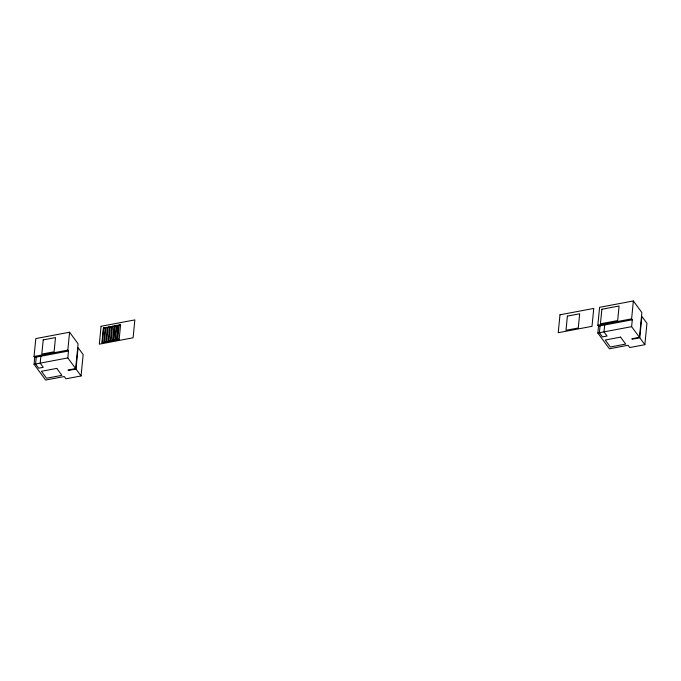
<?xml version="1.0" encoding="UTF-8"?>
<svg xmlns="http://www.w3.org/2000/svg" width="681" height="681" viewBox="0 0 681 681"><rect width="100%" height="100%" fill="white"/><g stroke="black" fill="none" stroke-linecap="round" stroke-linejoin="round"><path stroke-width="1.02" d="M34.05 356.478L35.804 338.585L69.573 332.217L78.085 343.803L75.651 368.583L67.981 370.03L68.313 370.49L75.991 369.042L78.085 347.65L83.159 354.563L81.065 375.955L65.955 378.798L64.278 376.525L45.618 380.041L34.059 364.292L34.731 357.406L34.05 356.478L67.819 350.111L68.5 351.038L67.828 357.925L81.065 375.955M36.297 356.776L35.591 364.003L38.647 368.174L43.252 367.306L40.196 363.135L40.903 355.908M67.819 350.111L69.573 332.217M102.295 342.288L103.716 327.791L105.095 327.961L103.674 342.458L102.303 342.245M104.499 341.862L105.93 327.365L107.309 327.527L105.878 342.032L104.508 341.811M106.713 341.428L108.143 326.931L109.522 327.101L108.1 341.598L106.721 341.385M108.926 341.002L110.356 326.505L111.735 326.667L110.305 341.172L108.934 340.951M111.139 340.577L112.561 326.071L113.94 326.242L112.518 340.747L111.139 340.577L112.527 340.696M113.352 340.142L114.774 325.646L113.352 340.142L114.731 340.313L116.153 325.816L114.766 325.688M115.566 339.717L116.987 325.212L118.366 325.382L116.953 339.836L115.566 339.717L116.953 339.836L118.358 325.433M117.77 339.283L119.158 339.41L117.77 339.283L119.201 324.786L120.58 324.956L119.149 339.513L101.92 342.756L103.35 328.208L120.58 324.956L119.201 324.786M597.841 325.22L599.595 307.327L633.364 300.959L641.877 312.545L639.442 337.325L631.772 338.772L632.104 339.232L639.782 337.785L644.856 344.697L629.746 347.54L628.069 345.267L609.41 348.783L597.85 333.035L598.522 326.148L597.841 325.22L631.61 318.853L632.291 319.781L631.619 326.659L639.442 337.325M600.089 325.518L599.382 332.745L602.438 336.908L607.043 336.039L603.987 331.877L604.694 324.65M631.61 318.853L633.364 300.959M639.782 337.785L641.877 316.393L646.95 323.305L644.856 344.697M105.095 327.961L103.708 327.842M34.731 357.406L68.5 351.038M34.059 364.292L67.828 357.925M598.522 326.148L632.291 319.781M597.85 333.035L631.619 326.659M113.361 340.091L114.74 340.262M43.209 339.896L41.813 354.094L54.097 351.779L55.493 337.572L43.209 339.896M101.077 326.276L99.324 344.169L133.093 337.802L134.847 319.908L101.077 326.276M559.986 314.801L558.233 332.694L592.002 326.327L593.755 308.425L559.986 314.801M567.392 316.103L566.005 330.302L578.28 327.987L579.676 313.788L567.392 316.103M601.868 309.259L600.438 323.807L617.667 320.564L619.097 306.007L601.868 309.259M56.787 368.395L41.439 371.29L46.538 378.236L61.886 375.342L56.787 368.395M620.578 337.129L605.23 340.032L610.329 346.978L625.677 344.084L620.578 337.129"/></g></svg>
